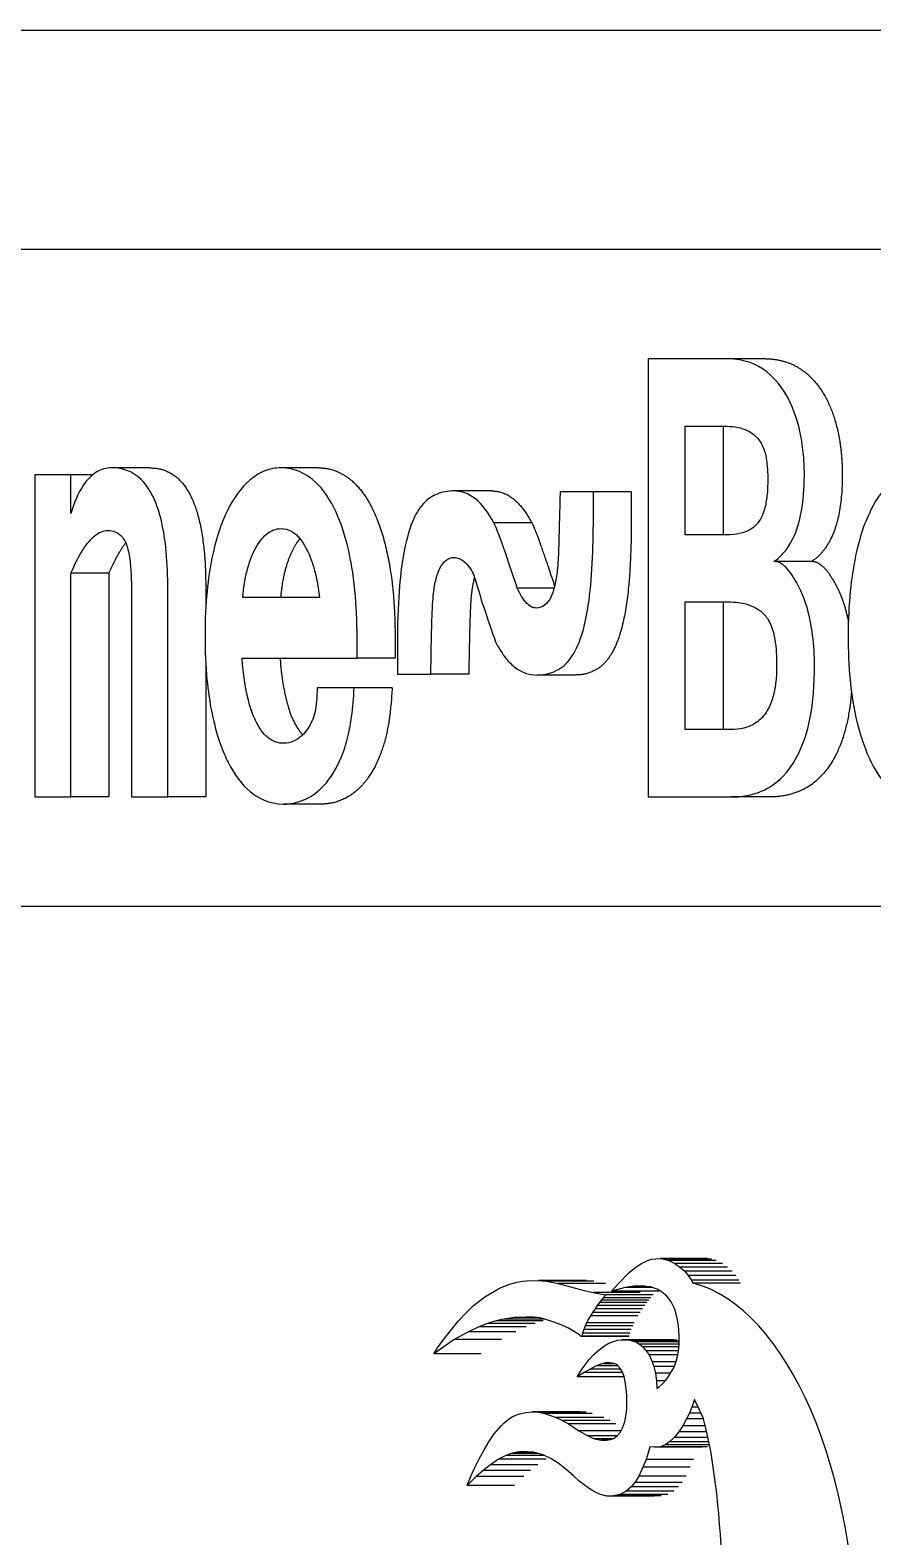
# Model space of a CAD drawing. Header units: inches. Extents: x 15 to 402, y 6 to 261.
# Drawn here: x 286.427 to 287.388, y 106.108 to 107.827 of the extents above; entities that cross this region are included whole.
import ezdxf

# ---------------------------------------------------------------- set-up
doc = ezdxf.new("R2010")
doc.units = ezdxf.units.IN
doc.header["$LTSCALE"] = 12
doc.header["$MEASUREMENT"] = 0
doc.layers.add('Dimension (ANSI)', color=7, linetype='Continuous', lineweight=25)
doc.layers.add('Visible (ANSI)', color=7, linetype='Continuous', lineweight=50)
doc.styles.add('MEMCOR Medium', font='arial.ttf')
doc.dimstyles.new('Default (ANSI)', dxfattribs={"dimscale": 12, "dimtxt": 0.15, "dimasz": 0.098425, "dimexe": 0.125, "dimexo": 0.0625, "dimgap": 0.031496, "dimtad": 0, "dimtih": 1, "dimtoh": 1, "dimdec": 4, "dimrnd": 1e-08, "dimzin": 3, "dimdsep": 46, "dimlunit": 5, "dimtxsty": 'MEMCOR Medium', "dimcen": 0.09, "dimdle": 0.393701, "dimclrd": 256, "dimclre": 256, "dimclrt": 256, "dimadec": 0, "dimazin": 1, "dimtfac": 0.8, "dimtofl": 0, "dimtmove": 0, "dimatfit": 3, "dimfxl": 1, "dimfrac": 1, "dimtolj": 1, "dimtzin": 4, "dimlwd": -1, "dimlwe": -1, "dimarcsym": 0})

# ---------------------------------------------------------------- blocks, each defined once
blk = doc.blocks.new('*D27')
at = {"layer": 'Defpoints', "color": 0, "transparency": 16777216}
for p in [(303.1786, 130.7691), (255.1653, 40.0141), (282.9742, 40.0141)]:
    blk.add_point(p, dxfattribs=at)
at = {"layer": 'Dimension (ANSI)', "transparency": 16777216}
for p, q in [((302.4286, 130.7691), (253.6653, 130.7691)), ((255.1653, 129.588), (255.1653, 91.5376)), ((255.1653, 41.1952), (255.1653, 79.2456)), ((282.2242, 40.0141), (253.6653, 40.0141))]:
    blk.add_line(p, q, dxfattribs=at)
for points in [[(254.9684, 129.588), (255.3621, 129.588), (255.1653, 130.7691)], [(254.9684, 41.1952), (255.3621, 41.1952), (255.1653, 40.0141)]]:
    blk.add_solid(points, dxfattribs=at)
at = {"layer": 'Dimension (ANSI)', "transparency": 16777216, "char_height": 1.8, "attachment_point": 5, "style": 'MEMCOR Medium'}
for s, insert in [('\\A1; \\fArial|b0|i0;\\H1.8000;90{\\H0.8x;\\S3#4;} in', (255.1653, 87.2406)), ('\\A1;[2305.2 mm]{\\P\\fArial|b0|i0;\\H1.8000;SHIPPING HEIGHT\\P\\fArial|b0|i0;\\H1.8000;REF.}', (255.1653, 81.0946))]:
    blk.add_mtext(s, dxfattribs=dict(at, insert=insert))

msp = doc.modelspace()

# ---------------------------------------------------------------- linework, layer by layer
at = {"layer": 'Visible (ANSI)', "linetype": 'Continuous', "lineweight": 18}
for p, q in [((284.105231, 107.826587), (290.011481, 107.826587)), ((285.464606, 107.576587), (288.652106, 107.576587)), ((287.132486, 107.451587), (287.132486, 106.951587)), ((287.22282, 107.451587), (287.132486, 107.451587)), ((287.266121, 107.451587), (287.22282, 107.451587)), ((287.174743, 107.374664), (287.219783, 107.374664)), ((287.174743, 107.250676), (287.174743, 107.374664)), ((287.218044, 107.374664), (287.218044, 107.250676)), ((286.47365, 107.318996), (286.432405, 107.318996)), ((286.432405, 107.318996), (286.432405, 106.951587)), ((286.47365, 107.274967), (286.47365, 107.318996)), ((286.498112, 107.318996), (286.47365, 107.318996)), ((286.56351, 107.327093), (286.520208, 107.327093)), ((286.756722, 107.327093), (286.71342, 107.327093)), ((286.953729, 107.300777), (286.910428, 107.300777)), ((287.069841, 107.299765), (287.031885, 107.299765)), ((287.113142, 107.299765), (287.069841, 107.299765)), ((287.069841, 107.269907), (287.069841, 107.299765)), ((287.113142, 107.299765), (287.113142, 107.269907)), ((286.999529, 107.26434), (286.956227, 107.26434)), ((287.222567, 107.250676), (287.174743, 107.250676)), ((287.319935, 107.220331), (287.276633, 107.220331)), ((286.47365, 106.951587), (286.47365, 107.207154)), ((286.516951, 107.207154), (286.47365, 107.207154)), ((286.516951, 107.207154), (286.516951, 106.951587)), ((286.542729, 107.185899), (286.542729, 106.951587)), ((286.584227, 106.951587), (286.584227, 107.188429)), ((286.627528, 107.188429), (286.627528, 107.167578)), ((287.025045, 107.189947), (286.983049, 107.189947)), ((286.757196, 107.17932), (286.669645, 107.17932)), ((287.174743, 107.174259), (287.22282, 107.174259)), ((287.174743, 107.02851), (287.174743, 107.174259)), ((287.218044, 107.174259), (287.218044, 107.02851)), ((286.800212, 107.109988), (286.800212, 107.134785)), ((286.843513, 107.134785), (286.843513, 107.109988)), ((286.846157, 107.122133), (286.846157, 107.091769)), ((286.627528, 107.102733), (286.627528, 106.951587)), ((286.669139, 107.109988), (286.800212, 107.109988)), ((286.843513, 107.109988), (286.800212, 107.109988)), ((286.846157, 107.091769), (286.884365, 107.091769)), ((286.927666, 107.091769), (286.884365, 107.091769)), ((287.048871, 107.090757), (287.005569, 107.090757)), ((286.796922, 107.076081), (286.754665, 107.076081)), ((286.840224, 107.076081), (286.796922, 107.076081)), ((287.227374, 107.02851), (287.174743, 107.02851)), ((286.432405, 106.951587), (286.47365, 106.951587)), ((286.516951, 106.951587), (286.47365, 106.951587)), ((286.542729, 106.951587), (286.584227, 106.951587)), ((286.627528, 106.951587), (286.584227, 106.951587)), ((286.759758, 106.94349), (286.716457, 106.94349)), ((287.132486, 106.951587), (287.227374, 106.951587)), ((287.270676, 106.951587), (287.227374, 106.951587)), ((288.652106, 106.826587), (285.99602, 106.826587)), ((287.131628, 106.422667), (287.13652, 106.424321)), ((287.13652, 106.424321), (287.140997, 106.424696)), ((287.140997, 106.424696), (287.146093, 106.424831)), ((287.20022, 106.424831), (287.146093, 106.424831)), ((287.146093, 106.424831), (287.150389, 106.424302)), ((287.204516, 106.424302), (287.150389, 106.424302)), ((287.150389, 106.424302), (287.156033, 106.422736)), ((287.098454, 106.39653), (287.110578, 106.408827)), ((287.110578, 106.408827), (287.118815, 106.415577)), ((287.118815, 106.415577), (287.124785, 106.419219)), ((287.124785, 106.419219), (287.131628, 106.422667)), ((287.21016, 106.422736), (287.156033, 106.422736)), ((287.156033, 106.422736), (287.163001, 106.419254)), ((287.217128, 106.419254), (287.163001, 106.419254)), ((287.163001, 106.419254), (287.168662, 106.415223)), ((287.222788, 106.415223), (287.168662, 106.415223)), ((287.168662, 106.415223), (287.174165, 106.410544)), ((287.228292, 106.410544), (287.174165, 106.410544)), ((287.174165, 106.410544), (287.178168, 106.405611)), ((286.955004, 106.386709), (286.962748, 106.391017)), ((286.962748, 106.391017), (286.973278, 106.395398)), ((286.973278, 106.395398), (286.982354, 106.397983)), ((286.982354, 106.397983), (286.989093, 106.39904)), ((286.989093, 106.39904), (286.993256, 106.399327)), ((286.993256, 106.399327), (287.007407, 106.399702)), ((287.061534, 106.399702), (287.007407, 106.399702)), ((287.007407, 106.399702), (287.016353, 106.399145)), ((287.07048, 106.399145), (287.016353, 106.399145)), ((287.016353, 106.399145), (287.029747, 106.396576)), ((287.083874, 106.396576), (287.029747, 106.396576)), ((287.029747, 106.396576), (287.043776, 106.392771)), ((287.043776, 106.392771), (287.055291, 106.389735)), ((287.055291, 106.389735), (287.069108, 106.386343)), ((287.090667, 106.387614), (287.098454, 106.39653)), ((287.106011, 106.391971), (287.090667, 106.387614)), ((287.115941, 106.393293), (287.106011, 106.391971)), ((287.136587, 106.391971), (287.106011, 106.391971)), ((287.126408, 106.39357), (287.115941, 106.393293)), ((287.128589, 106.393293), (287.115941, 106.393293)), ((287.135029, 106.392475), (287.126408, 106.39357)), ((287.142599, 106.390027), (287.135029, 106.392475)), ((287.147255, 106.387238), (287.142599, 106.390027)), ((287.232295, 106.405611), (287.178168, 106.405611)), ((287.178168, 106.405611), (287.181852, 106.400242)), ((287.235979, 106.400242), (287.181852, 106.400242)), ((287.181852, 106.400242), (287.18342, 106.396981)), ((287.237546, 106.396981), (287.18342, 106.396981)), ((286.93267, 106.37088), (286.945948, 106.381195)), ((286.945948, 106.381195), (286.955004, 106.386709)), ((287.123235, 106.386343), (287.069108, 106.386343)), ((287.069108, 106.386343), (287.083987, 106.383408)), ((287.07673, 106.374643), (287.074305, 106.371397)), ((287.078873, 106.377314), (287.07673, 106.374643)), ((287.130856, 106.374643), (287.07673, 106.374643)), ((287.081188, 106.379989), (287.078873, 106.377314)), ((287.133, 106.377314), (287.078873, 106.377314)), ((287.083987, 106.383408), (287.081188, 106.379989)), ((287.135314, 106.379989), (287.081188, 106.379989)), ((287.138113, 106.383408), (287.083987, 106.383408)), ((287.144793, 106.387614), (287.090667, 106.387614)), ((287.153519, 106.381844), (287.147255, 106.387238)), ((287.158464, 106.37562), (287.153519, 106.381844)), ((287.162629, 106.366992), (287.158464, 106.37562)), ((286.915872, 106.353965), (286.925339, 106.363886)), ((286.925339, 106.363886), (286.93267, 106.37088)), ((286.967604, 106.355845), (286.958491, 106.353757)), ((286.979896, 106.357586), (286.967604, 106.355845)), ((287.014497, 106.355845), (286.967604, 106.355845)), ((286.992022, 106.358138), (286.979896, 106.357586)), ((287.006023, 106.357586), (286.979896, 106.357586)), ((287.00138, 106.358155), (286.992022, 106.358138)), ((287.001518, 106.358138), (286.992022, 106.358138)), ((287.009126, 106.357206), (287.00138, 106.358155)), ((287.015722, 106.355534), (287.009126, 106.357206)), ((287.022323, 106.35317), (287.015722, 106.355534)), ((287.064286, 106.355562), (287.06215, 106.351641)), ((287.066534, 106.359599), (287.064286, 106.355562)), ((287.068954, 106.363527), (287.066534, 106.359599)), ((287.120661, 106.359599), (287.066534, 106.359599)), ((287.071713, 106.367692), (287.068954, 106.363527)), ((287.123081, 106.363527), (287.068954, 106.363527)), ((287.074305, 106.371397), (287.071713, 106.367692)), ((287.12584, 106.367692), (287.071713, 106.367692)), ((287.128432, 106.371397), (287.074305, 106.371397)), ((287.165204, 106.358322), (287.162629, 106.366992)), ((287.16658, 106.35068), (287.165204, 106.358322)), ((286.898128, 106.331518), (286.906708, 106.342588)), ((286.906708, 106.342588), (286.915872, 106.353965)), ((286.927265, 106.341388), (286.911036, 106.332417)), ((286.939127, 106.347011), (286.927265, 106.341388)), ((286.981392, 106.341388), (286.927265, 106.341388)), ((286.949152, 106.35097), (286.939127, 106.347011)), ((286.993254, 106.347011), (286.939127, 106.347011)), ((286.958491, 106.353757), (286.949152, 106.35097)), ((287.003279, 106.35097), (286.949152, 106.35097)), ((287.012618, 106.353757), (286.958491, 106.353757)), ((287.03124, 106.349943), (287.022323, 106.35317)), ((287.040659, 106.346009), (287.03124, 106.349943)), ((287.048431, 106.341136), (287.040659, 106.346009)), ((287.053998, 106.337821), (287.048431, 106.341136)), ((287.057338, 106.339694), (287.056518, 106.336153)), ((287.058846, 106.343939), (287.057338, 106.339694)), ((287.111465, 106.339694), (287.057338, 106.339694)), ((287.060638, 106.348192), (287.058846, 106.343939)), ((287.112972, 106.343939), (287.058846, 106.343939)), ((287.06215, 106.351641), (287.060638, 106.348192)), ((287.114764, 106.348192), (287.060638, 106.348192)), ((287.116277, 106.351641), (287.06215, 106.351641)), ((287.167553, 106.343821), (287.16658, 106.35068)), ((287.16777, 106.335683), (287.167553, 106.343821)), ((286.911036, 106.332417), (286.88767, 106.316296)), ((286.88767, 106.316296), (286.892024, 106.323152)), ((286.892024, 106.323152), (286.898128, 106.331518)), ((286.965162, 106.332417), (286.911036, 106.332417)), ((287.056035, 106.33614), (287.053998, 106.337821)), ((287.056518, 106.336153), (287.056035, 106.33614)), ((287.110162, 106.33614), (287.056035, 106.33614)), ((287.110644, 106.336153), (287.056518, 106.336153)), ((287.076376, 106.320741), (287.082635, 106.325425)), ((287.082635, 106.325425), (287.087632, 106.328523)), ((287.087632, 106.328523), (287.092778, 106.330353)), ((287.092778, 106.330353), (287.097529, 106.331605)), ((287.097529, 106.331605), (287.102471, 106.332301)), ((287.156598, 106.332301), (287.102471, 106.332301)), ((287.102471, 106.332301), (287.107135, 106.332283)), ((287.161262, 106.332283), (287.107135, 106.332283)), ((287.107135, 106.332283), (287.110954, 106.33182)), ((287.165081, 106.33182), (287.110954, 106.33182)), ((287.110954, 106.33182), (287.115272, 106.330804)), ((287.167704, 106.330804), (287.115272, 106.330804)), ((287.115272, 106.330804), (287.118459, 106.329759)), ((287.16769, 106.329759), (287.118459, 106.329759)), ((287.118459, 106.329759), (287.122505, 106.327042)), ((287.167654, 106.327042), (287.122505, 106.327042)), ((287.122505, 106.327042), (287.1262, 106.324034)), ((287.167449, 106.324034), (287.1262, 106.324034)), ((287.1262, 106.324034), (287.130185, 106.319762)), ((287.167042, 106.319128), (287.167645, 106.32639)), ((287.167645, 106.32639), (287.16777, 106.335683)), ((286.941797, 106.316296), (286.88767, 106.316296)), ((287.057064, 106.298896), (287.060494, 106.303788)), ((287.060494, 106.303788), (287.065191, 106.30956)), ((287.065191, 106.30956), (287.070897, 106.315795)), ((287.070897, 106.315795), (287.076376, 106.320741)), ((287.079664, 106.304781), (287.072928, 106.30242)), ((287.08452, 106.3061), (287.079664, 106.304781)), ((287.094287, 106.304781), (287.079664, 106.304781)), ((287.08869, 106.306012), (287.08452, 106.3061)), ((287.093461, 106.305146), (287.08869, 106.306012)), ((287.096847, 106.303649), (287.093461, 106.305146)), ((287.167095, 106.319762), (287.130185, 106.319762)), ((287.130185, 106.319762), (287.133397, 106.314905)), ((287.166178, 106.314905), (287.133397, 106.314905)), ((287.133397, 106.314905), (287.13684, 106.30723)), ((287.164138, 106.30723), (287.13684, 106.30723)), ((287.13684, 106.30723), (287.138785, 106.301633)), ((287.161496, 106.300339), (287.16351, 106.305038)), ((287.16351, 106.305038), (287.165781, 106.312964)), ((287.165781, 106.312964), (287.167042, 106.319128)), ((287.051326, 106.289918), (287.057064, 106.298896)), ((287.051526, 106.289923), (287.051326, 106.289918)), ((287.105129, 106.289918), (287.051326, 106.289918)), ((287.059178, 106.294915), (287.051526, 106.289923)), ((287.105128, 106.289923), (287.051526, 106.289923)), ((287.066102, 106.298867), (287.059178, 106.294915)), ((287.103229, 106.294915), (287.059178, 106.294915)), ((287.072928, 106.30242), (287.066102, 106.298867)), ((287.101022, 106.298867), (287.066102, 106.298867)), ((287.098016, 106.30242), (287.072928, 106.30242)), ((287.100346, 106.299972), (287.096847, 106.303649)), ((287.102855, 106.295873), (287.100346, 106.299972)), ((287.105077, 106.290179), (287.102855, 106.295873)), ((287.106207, 106.284456), (287.105077, 106.290179)), ((287.16205, 106.301633), (287.138785, 106.301633)), ((287.138785, 106.301633), (287.140673, 106.294058)), ((287.157861, 106.294058), (287.140673, 106.294058)), ((287.140673, 106.294058), (287.141933, 106.285196)), ((287.152385, 106.285978), (287.155518, 106.290334)), ((287.155518, 106.290334), (287.15837, 106.294869)), ((287.15837, 106.294869), (287.161496, 106.300339)), ((287.107453, 106.276157), (287.106207, 106.284456)), ((287.107899, 106.268829), (287.107453, 106.276157)), ((287.15169, 106.285196), (287.141933, 106.285196)), ((287.141933, 106.285196), (287.142415, 106.276454)), ((287.142415, 106.276454), (287.145458, 106.27892)), ((287.145458, 106.27892), (287.14934, 106.282553)), ((287.14934, 106.282553), (287.152385, 106.285978)), ((287.107249, 106.246991), (287.107898, 106.253951)), ((287.107898, 106.253951), (287.108051, 106.260898)), ((287.108051, 106.260898), (287.107899, 106.268829)), ((287.182365, 106.255305), (287.179465, 106.248471)), ((287.185254, 106.263882), (287.182365, 106.255305)), ((287.189511, 106.255305), (287.182365, 106.255305)), ((287.190586, 106.25314), (287.185254, 106.263882)), ((287.195296, 106.243236), (287.190586, 106.25314)), ((286.96457, 106.233832), (286.968219, 106.237499)), ((286.968219, 106.237499), (286.972662, 106.241188)), ((286.972662, 106.241188), (286.977406, 106.244487)), ((286.977406, 106.244487), (286.984237, 106.247445)), ((286.984237, 106.247445), (286.992763, 106.249258)), ((286.992763, 106.249258), (287.000148, 106.250043)), ((287.054274, 106.250043), (287.000148, 106.250043)), ((287.000148, 106.250043), (287.007497, 106.249643)), ((287.061624, 106.249643), (287.007497, 106.249643)), ((287.007497, 106.249643), (287.014259, 106.248036)), ((287.068386, 106.248036), (287.014259, 106.248036)), ((287.014259, 106.248036), (287.020925, 106.245832)), ((287.020925, 106.245832), (287.027494, 106.243427)), ((287.08162, 106.243427), (287.027494, 106.243427)), ((287.027494, 106.243427), (287.034466, 106.240041)), ((287.088592, 106.240041), (287.034466, 106.240041)), ((287.034466, 106.240041), (287.041341, 106.236256)), ((287.095468, 106.236256), (287.041341, 106.236256)), ((287.041341, 106.236256), (287.047178, 106.232416)), ((287.103078, 106.231714), (287.105614, 106.238526)), ((287.105614, 106.238526), (287.107249, 106.246991)), ((287.176236, 106.241847), (287.171924, 106.234103)), ((287.179465, 106.248471), (287.176236, 106.241847)), ((287.195646, 106.241847), (287.176236, 106.241847)), ((287.192806, 106.248471), (287.179465, 106.248471)), ((287.198296, 106.23134), (287.195296, 106.243236)), ((286.950492, 106.215804), (286.956786, 106.224897)), ((286.956786, 106.224897), (286.96457, 106.233832)), ((287.047178, 106.232416), (287.05336, 106.228414)), ((287.101409, 106.228414), (287.05336, 106.228414)), ((287.05336, 106.228414), (287.063524, 106.222732)), ((287.097147, 106.222732), (287.063524, 106.222732)), ((287.063524, 106.222732), (287.070994, 106.219161)), ((287.091667, 106.219161), (287.070994, 106.219161)), ((287.070994, 106.219161), (287.078846, 106.217782)), ((287.08641, 106.217782), (287.078846, 106.217782)), ((287.078846, 106.217782), (287.085003, 106.217548)), ((287.085003, 106.217548), (287.089267, 106.218256)), ((287.089267, 106.218256), (287.093229, 106.219749)), ((287.093229, 106.219749), (287.097279, 106.222832)), ((287.097279, 106.222832), (287.100334, 106.226286)), ((287.100334, 106.226286), (287.103078, 106.231714)), ((287.161977, 106.220544), (287.156883, 106.215613)), ((287.167389, 106.227008), (287.161977, 106.220544)), ((287.200588, 106.220544), (287.161977, 106.220544)), ((287.171924, 106.234103), (287.167389, 106.227008)), ((287.199216, 106.227008), (287.167389, 106.227008)), ((287.197599, 106.234103), (287.171924, 106.234103)), ((287.201235, 106.217497), (287.198296, 106.23134)), ((286.939401, 106.196508), (286.945199, 106.206663)), ((286.945199, 106.206663), (286.950492, 106.215804)), ((286.976105, 106.202509), (286.969784, 106.200108)), ((286.98268, 106.203925), (286.976105, 106.202509)), ((287.007077, 106.202509), (286.976105, 106.202509)), ((286.988887, 106.204586), (286.98268, 106.203925)), ((287.001395, 106.203925), (286.98268, 106.203925)), ((286.994356, 106.204234), (286.988887, 106.204586)), ((287.000444, 106.204147), (286.994356, 106.204234)), ((287.006168, 106.202809), (287.000444, 106.204147)), ((287.013141, 106.200511), (287.006168, 106.202809)), ((287.132245, 106.203277), (287.129925, 106.195691)), ((287.134293, 106.21002), (287.132245, 106.203277)), ((287.139577, 106.209706), (287.134293, 106.21002)), ((287.14612, 106.210097), (287.139577, 106.209706)), ((287.193704, 106.209706), (287.139577, 106.209706)), ((287.151886, 106.212429), (287.14612, 106.210097)), ((287.200246, 106.210097), (287.14612, 106.210097)), ((287.156883, 106.215613), (287.151886, 106.212429)), ((287.202244, 106.212429), (287.151886, 106.212429)), ((287.20161, 106.215613), (287.156883, 106.215613)), ((287.204183, 106.202691), (287.201235, 106.217497)), ((287.206367, 106.189576), (287.204183, 106.202691)), ((286.930457, 106.177207), (286.934927, 106.18717)), ((286.934927, 106.18717), (286.939401, 106.196508)), ((286.952396, 106.189689), (286.943941, 106.183097)), ((286.961737, 106.195923), (286.952396, 106.189689)), ((287.006523, 106.189689), (286.952396, 106.189689)), ((286.969784, 106.200108), (286.961737, 106.195923)), ((287.015863, 106.195923), (286.961737, 106.195923)), ((287.013996, 106.200108), (286.969784, 106.200108)), ((287.021117, 106.19675), (287.013141, 106.200511)), ((287.029726, 106.191269), (287.021117, 106.19675)), ((287.0386, 106.184448), (287.029726, 106.191269)), ((287.046997, 106.177123), (287.0386, 106.184448)), ((287.126358, 106.186678), (287.121764, 106.176748)), ((287.129925, 106.195691), (287.126358, 106.186678)), ((287.180484, 106.186678), (287.126358, 106.186678)), ((287.184051, 106.195691), (287.129925, 106.195691)), ((287.208895, 106.170573), (287.206367, 106.189576)), ((286.925682, 106.165985), (286.930457, 106.177207)), ((286.936196, 106.17617), (286.925682, 106.165985)), ((286.943941, 106.183097), (286.936196, 106.17617)), ((286.990323, 106.17617), (286.936196, 106.17617)), ((286.998068, 106.183097), (286.943941, 106.183097)), ((287.053797, 106.170948), (287.046997, 106.177123)), ((287.065183, 106.162512), (287.053797, 106.170948)), ((287.11721, 106.169382), (287.113059, 106.164255)), ((287.121764, 106.176748), (287.11721, 106.169382)), ((287.171337, 106.169382), (287.11721, 106.169382)), ((287.175891, 106.176748), (287.121764, 106.176748)), ((287.210634, 106.156848), (287.208895, 106.170573)), ((286.979809, 106.165985), (286.925682, 106.165985)), ((287.071172, 106.158698), (287.065183, 106.162512)), ((287.078149, 106.155706), (287.071172, 106.158698)), ((287.085317, 106.15391), (287.078149, 106.155706)), ((287.092901, 106.154246), (287.085317, 106.15391)), ((287.139444, 106.15391), (287.085317, 106.15391)), ((287.100562, 106.155842), (287.092901, 106.154246)), ((287.147028, 106.154246), (287.092901, 106.154246)), ((287.107373, 106.159367), (287.100562, 106.155842)), ((287.154689, 106.155842), (287.100562, 106.155842)), ((287.113059, 106.164255), (287.107373, 106.159367)), ((287.1615, 106.159367), (287.107373, 106.159367)), ((287.167186, 106.164255), (287.113059, 106.164255)), ((287.212068, 106.143862), (287.210634, 106.156848)), ((287.212961, 106.133937), (287.212068, 106.143862)), ((287.21394, 106.121838), (287.212961, 106.133937)), ((287.214765, 106.11057), (287.21394, 106.121838)), ((287.215608, 106.096521), (287.214765, 106.11057))]:
    msp.add_line(p, q, dxfattribs=at)
msp.add_ellipse((287.155543, 105.971196), major_axis=(0, 0.42942), ratio=0.5, start_param=3.2341876, end_param=6.15298238, dxfattribs=at)
for points, degree, knots in [([(287.310623, 107.318996), (287.310623, 107.327669), (287.310229, 107.336292), (287.308531, 107.352971), (287.307279, 107.360884), (287.303186, 107.379308), (287.299112, 107.39334), (287.285766, 107.418557), (287.277715, 107.428859), (287.257055, 107.444825), (287.242538, 107.451587), (287.22282, 107.451587)], 3, [-1.37022204, -1.37022204, -1.37022204, -1.37022204, -1.13367687, -1.13367687, -0.90603204, -0.90603204, -0.58386018, -0.58386018, -0.30050429, -0.30050429, 0, 0, 0, 0]), ([(287.219783, 107.374664), (287.227344, 107.374664), (287.235838, 107.373799), (287.246942, 107.369228), (287.251952, 107.366614), (287.259543, 107.358448), (287.261696, 107.35464), (287.265344, 107.3464), (287.266461, 107.341646), (287.268458, 107.32986), (287.268872, 107.32141), (287.268872, 107.313429)], 3, [-0.217883978, -0.217883978, -0.217883978, -0.217883978, -0.151492323, -0.151492323, -0.118749394, -0.118749394, -0.094641913, -0.094641913, -0.060812242, -0.060812242, 0, 0, 0, 0]), ([(286.520208, 107.327093), (286.514192, 107.327093), (286.508196, 107.325632), (286.49709, 107.31881), (286.492158, 107.313857), (286.481922, 107.298429), (286.477327, 107.287385), (286.47365, 107.274967)], 3, [-0.286997863, -0.286997863, -0.286997863, -0.286997863, -0.195305384, -0.195305384, -0.109970073, -0.109970073, 0, 0, 0, 0]), ([(286.584227, 107.188429), (286.584227, 107.20275), (286.583715, 107.217363), (286.581253, 107.243497), (286.579498, 107.255403), (286.574172, 107.277906), (286.570617, 107.288166), (286.56117, 107.306091), (286.555497, 107.312889), (286.540077, 107.324662), (286.529995, 107.327093), (286.520208, 107.327093)], 3, [-0.549838036, -0.549838036, -0.549838036, -0.549838036, -0.440760651, -0.440760651, -0.347374274, -0.347374274, -0.251258835, -0.251258835, -0.149149172, -0.149149172, 0, 0, 0, 0]), ([(286.71342, 107.327093), (286.707168, 107.327093), (286.70095, 107.325981), (286.688153, 107.320911), (286.682517, 107.317109), (286.668113, 107.304709), (286.659608, 107.293396), (286.646402, 107.266726), (286.639746, 107.249481), (286.630163, 107.202257), (286.626629, 107.173925), (286.626629, 107.135291)], 3, [-1.49193162, -1.49193162, -1.49193162, -1.49193162, -1.29030138, -1.29030138, -1.0712515, -1.0712515, -0.64119148, -0.64119148, -0.29439022, -0.29439022, 0, 0, 0, 0]), ([(286.800212, 107.134785), (286.800212, 107.152261), (286.799494, 107.169791), (286.79579, 107.207339), (286.792908, 107.222227), (286.785733, 107.253978), (286.779722, 107.26967), (286.766918, 107.295308), (286.758682, 107.306056), (286.741304, 107.320346), (286.72964, 107.327093), (286.71342, 107.327093)], 3, [-0.953742878, -0.953742878, -0.953742878, -0.953742878, -0.864238922, -0.864238922, -0.757751945, -0.757751945, -0.52950742, -0.52950742, -0.247180323, -0.247180323, 0, 0, 0, 0]), ([(287.275957, 107.220312), (287.280145, 107.223185), (287.284221, 107.226801), (287.291482, 107.235522), (287.294678, 107.240427), (287.301562, 107.254457), (287.304629, 107.264009), (287.30957, 107.288763), (287.310623, 107.303922), (287.310623, 107.318996)], 3, [-0.332004447, -0.332004447, -0.332004447, -0.332004447, -0.264558277, -0.264558277, -0.202993513, -0.202993513, -0.114860808, -0.114860808, 0, 0, 0, 0]), ([(287.447408, 107.327093), (287.441156, 107.327093), (287.434938, 107.325981), (287.422141, 107.320911), (287.416505, 107.317109), (287.402101, 107.304709), (287.393596, 107.293396), (287.38039, 107.266726), (287.373734, 107.249481), (287.364151, 107.202257), (287.360617, 107.173925), (287.360617, 107.135291)], 3, [-1.49193162, -1.49193162, -1.49193162, -1.49193162, -1.29030138, -1.29030138, -1.0712515, -1.0712515, -0.64119148, -0.64119148, -0.29439022, -0.29439022, 0, 0, 0, 0]), ([(286.910428, 107.300777), (286.904112, 107.300777), (286.897698, 107.299776), (286.886439, 107.29514), (286.881023, 107.291923), (286.870919, 107.280984), (286.866622, 107.273728), (286.859547, 107.256177), (286.855458, 107.242909), (286.849417, 107.205347), (286.846157, 107.175402), (286.846157, 107.122133)], 3, [-2.38343253, -2.38343253, -2.38343253, -2.38343253, -1.8060438, -1.8060438, -1.33277788, -1.33277788, -0.86133468, -0.86133468, -0.40590851, -0.40590851, 0, 0, 0, 0]), ([(286.956227, 107.26434), (286.95011, 107.276086), (286.943169, 107.285398), (286.927336, 107.297995), (286.918986, 107.300777), (286.910428, 107.300777)], 3, [-0.259669604, -0.259669604, -0.259669604, -0.259669604, -0.130428825, -0.130428825, 0, 0, 0, 0]), ([(287.268872, 107.313429), (287.268872, 107.307336), (287.268615, 107.301148), (287.267381, 107.290005), (287.266499, 107.284974), (287.263778, 107.275179), (287.261919, 107.27076), (287.25769, 107.264059), (287.254627, 107.260225), (287.241655, 107.252193), (287.231986, 107.250676), (287.222567, 107.250676)], 3, [-0.570946972, -0.570946972, -0.570946972, -0.570946972, -0.453612383, -0.453612383, -0.351244571, -0.351244571, -0.237936486, -0.237936486, -0.143553355, -0.143553355, 0, 0, 0, 0]), ([(287.031885, 107.299765), (287.030719, 107.251371), (287.030245, 107.236865), (287.029705, 107.222648), (287.029177, 107.213668), (287.028343, 107.20766)], 3, [-0.0733444233, -0.0733444233, -0.0733444233, -0.0733444233, -0.047519074, -0.047519074, 0, 0, 0, 0]), ([(287.005569, 107.090757), (287.01193, 107.090757), (287.018402, 107.091772), (287.032736, 107.097785), (287.037798, 107.102788), (287.045379, 107.111129), (287.049805, 107.11873), (287.058433, 107.140426), (287.061788, 107.15513), (287.068545, 107.199508), (287.069841, 107.235019), (287.069841, 107.269907)], 3, [-0.589636819, -0.589636819, -0.589636819, -0.589636819, -0.553532833, -0.553532833, -0.506526146, -0.506526146, -0.40328783, -0.40328783, -0.265842047, -0.265842047, 0, 0, 0, 0]), ([(286.47365, 107.207154), (286.477841, 107.21685), (286.482507, 107.226191), (286.491837, 107.240616), (286.496497, 107.246324), (286.506058, 107.25377), (286.510775, 107.255737), (286.515654, 107.255737)], 3, [-0.254147783, -0.254147783, -0.254147783, -0.254147783, -0.156374809, -0.156374809, -0.074354364, -0.074354364, 0, 0, 0, 0]), ([(286.515654, 107.255737), (286.518746, 107.255737), (286.521931, 107.255231), (286.527537, 107.252664), (286.530058, 107.250808), (286.534474, 107.245245), (286.53593, 107.242193), (286.53869, 107.234846), (286.53986, 107.229075), (286.542219, 107.212337), (286.542729, 107.199008), (286.542729, 107.185899)], 3, [-0.243715019, -0.243715019, -0.243715019, -0.243715019, -0.209104446, -0.209104446, -0.179401679, -0.179401679, -0.150757457, -0.150757457, -0.099891353, -0.099891353, 0, 0, 0, 0]), ([(286.669645, 107.17932), (286.670564, 107.189886), (286.672148, 107.200107), (286.676923, 107.218779), (286.679937, 107.226891), (286.687662, 107.241765), (286.692001, 107.24747), (286.702046, 107.255816), (286.707656, 107.257761), (286.71342, 107.257761)], 3, [-0.311667492, -0.311667492, -0.311667492, -0.311667492, -0.237050543, -0.237050543, -0.16576507, -0.16576507, -0.087852602, -0.087852602, 0, 0, 0, 0]), ([(286.71342, 107.257761), (286.717524, 107.257761), (286.721591, 107.256782), (286.729314, 107.252406), (286.732843, 107.249195), (286.742215, 107.236912), (286.746428, 107.226515), (286.753028, 107.207195), (286.755694, 107.193694), (286.757196, 107.17932)], 3, [-0.251457438, -0.251457438, -0.251457438, -0.251457438, -0.21404187, -0.21404187, -0.178283825, -0.178283825, -0.111899249, -0.111899249, 0, 0, 0, 0]), ([(286.983049, 107.189947), (286.981395, 107.194945), (286.963277, 107.249642), (286.95718, 107.262824), (286.956798, 107.263583), (286.95641, 107.264148), (286.956315, 107.26427), (286.956227, 107.26434)], 3, [-0.0812338479, -0.0812338479, -0.0812338479, -0.0812338479, -0.0063211266, -0.0063211266, -0.0014322504, -0.0014322504, 0, 0, 0, 0]), ([(286.999529, 107.26434), (287.000794, 107.263328), (287.013756, 107.227932), (287.025617, 107.19216)], 2, [0, 0, 0, 1, 1.97022096, 1.97022096, 1.97022096]), ([(286.73498, 107.246338), (286.731313, 107.241995), (286.715983, 107.214239), (286.712946, 107.17932)], 2, [0.72451067, 0.72451067, 0.72451067, 1, 2, 2, 2]), ([(286.887401, 107.183874), (286.888104, 107.189561), (286.889069, 107.195225), (286.891567, 107.204959), (286.893009, 107.209152), (286.896708, 107.21653), (286.898901, 107.219436), (286.904417, 107.223905), (286.907668, 107.224866), (286.910934, 107.224866)], 3, [-0.174010342, -0.174010342, -0.174010342, -0.174010342, -0.129365784, -0.129365784, -0.090658973, -0.090658973, -0.049771795, -0.049771795, 0, 0, 0, 0]), ([(286.910934, 107.224866), (286.912905, 107.224866), (286.914856, 107.22447), (286.918733, 107.222851), (286.92062, 107.221636), (286.926438, 107.216612), (286.930014, 107.211543), (286.933201, 107.205635)], 3, [-0.126574619, -0.126574619, -0.126574619, -0.126574619, -0.096544816, -0.096544816, -0.066224916, -0.066224916, 0, 0, 0, 0]), ([(287.322263, 107.101384), (287.322263, 107.113156), (287.32153, 107.124745), (287.318608, 107.147842), (287.316493, 107.158478), (287.309785, 107.180553), (287.304451, 107.193223), (287.29129, 107.21246), (287.28745, 107.215742), (287.282123, 107.219399), (287.279074, 107.220495), (287.275957, 107.220312)], 3, [-0.236404936, -0.236404936, -0.236404936, -0.236404936, -0.1893821, -0.1893821, -0.141231453, -0.141231453, -0.08584592, -0.08584592, -0.047520192, -0.047520192, 0, 0, 0, 0]), ([(287.319935, 107.220331), (287.328229, 107.220331), (287.346587, 107.19602), (287.357922, 107.166681), (287.360849, 107.152013)], 2, [0.03921569, 0.03921569, 0.03921569, 1, 2, 2.75679618, 2.75679618, 2.75679618]), ([(286.933201, 107.205635), (286.936972, 107.192609), (286.940923, 107.179787), (286.949276, 107.154138), (286.953691, 107.141315), (286.958252, 107.128712)], 3, [-0.23324276, -0.23324276, -0.23324276, -0.23324276, -0.118545851, -0.118545851, 0, 0, 0, 0]), ([(287.028343, 107.20766), (287.02766, 107.202063), (287.026719, 107.196469), (287.024286, 107.186919), (287.022883, 107.182816), (287.019229, 107.175569), (287.016993, 107.172667), (287.011443, 107.168161), (287.008137, 107.167174), (287.00481, 107.167174)], 3, [-0.172747525, -0.172747525, -0.172747525, -0.172747525, -0.128926767, -0.128926767, -0.091254657, -0.091254657, -0.050695576, -0.050695576, 0, 0, 0, 0]), ([(286.884365, 107.091769), (286.884622, 107.110639), (286.88503, 107.134346), (286.8861, 107.165848), (286.886656, 107.17735), (286.887401, 107.183874)], 3, [-0.129093531, -0.129093531, -0.129093531, -0.129093531, -0.050994454, -0.050994454, 0, 0, 0, 0]), ([(287.00481, 107.167174), (287.002873, 107.167174), (287.000964, 107.167647), (286.997157, 107.169572), (286.995313, 107.171023), (286.989545, 107.177059), (286.98605, 107.183195), (286.983049, 107.189947)], 3, [-0.128632551, -0.128632551, -0.128632551, -0.128632551, -0.099126524, -0.099126524, -0.068837122, -0.068837122, 0, 0, 0, 0]), ([(287.22282, 107.174259), (287.231687, 107.174259), (287.241985, 107.173272), (287.253342, 107.168338), (287.25958, 107.165491), (287.266928, 107.157487), (287.269821, 107.153832), (287.274892, 107.142007), (287.276162, 107.136092), (287.278486, 107.121813), (287.278994, 107.111332), (287.278994, 107.101384)], 3, [-0.627216897, -0.627216897, -0.627216897, -0.627216897, -0.26355814, -0.26355814, -0.153530989, -0.153530989, -0.114232774, -0.114232774, -0.075797609, -0.075797609, 0, 0, 0, 0]), ([(286.626629, 107.135291), (286.626629, 107.118528), (286.627284, 107.101637), (286.629923, 107.074294), (286.631808, 107.059177), (286.641106, 107.01743), (286.647816, 107.00148), (286.660275, 106.976601), (286.668856, 106.965404), (286.686784, 106.950724), (286.699054, 106.94349), (286.716457, 106.94349)], 3, [-1.15207317, -1.15207317, -1.15207317, -1.15207317, -0.93289171, -0.93289171, -0.78803686, -0.78803686, -0.5752915, -0.5752915, -0.26521632, -0.26521632, 0, 0, 0, 0]), ([(286.958252, 107.128712), (286.961304, 107.122524), (286.964623, 107.116954), (286.97176, 107.107366), (286.975497, 107.103411), (286.987776, 107.093562), (286.996593, 107.090757), (287.005569, 107.090757)], 3, [-0.267811712, -0.267811712, -0.267811712, -0.267811712, -0.201580456, -0.201580456, -0.136795366, -0.136795366, 0, 0, 0, 0]), ([(287.360617, 107.135291), (287.360617, 107.118528), (287.361272, 107.101637), (287.363911, 107.074294), (287.365795, 107.059177), (287.375094, 107.01743), (287.381804, 107.00148), (287.394263, 106.976601), (287.402844, 106.965404), (287.420772, 106.950724), (287.433042, 106.94349), (287.450445, 106.94349)], 3, [-1.15207317, -1.15207317, -1.15207317, -1.15207317, -0.93289171, -0.93289171, -0.78803686, -0.78803686, -0.5752915, -0.5752915, -0.26521632, -0.26521632, 0, 0, 0, 0]), ([(286.716457, 107.012822), (286.710447, 107.012822), (286.704491, 107.014581), (286.695221, 107.021785), (286.69035, 107.026714), (286.682458, 107.041912), (286.678354, 107.051193), (286.673196, 107.075088), (286.669924, 107.091666), (286.669139, 107.109988)], 3, [-1.96156648, -1.96156648, -1.96156648, -1.96156648, -1.05825772, -1.05825772, -0.46701751, -0.46701751, -0.14011971, -0.14011971, 0, 0, 0, 0]), ([(286.71244, 107.109988), (286.713199, 107.092275), (286.721297, 107.051283), (286.73244, 107.028551), (286.738211, 107.022538)], 2, [0, 0, 0, 1, 2, 2.7615593, 2.7615593, 2.7615593]), ([(287.227374, 106.951587), (287.23764, 106.951587), (287.248132, 106.95302), (287.266829, 106.959935), (287.275348, 106.964859), (287.29316, 106.981495), (287.299609, 106.992162), (287.309571, 107.012379), (287.313907, 107.025735), (287.320789, 107.059999), (287.322263, 107.080709), (287.322263, 107.101384)], 3, [-0.534957751, -0.534957751, -0.534957751, -0.534957751, -0.44787355, -0.44787355, -0.373731161, -0.373731161, -0.28123866, -0.28123866, -0.157548974, -0.157548974, 0, 0, 0, 0]), ([(287.278994, 107.101384), (287.278994, 107.09535), (287.278728, 107.089291), (287.277513, 107.078023), (287.276632, 107.072839), (287.273641, 107.061093), (287.271283, 107.055207), (287.264543, 107.043766), (287.260008, 107.039248), (287.246565, 107.030229), (287.236529, 107.02851), (287.227374, 107.02851)], 3, [-0.361217471, -0.361217471, -0.361217471, -0.361217471, -0.315406386, -0.315406386, -0.273717942, -0.273717942, -0.215356644, -0.215356644, -0.139521638, -0.139521638, 0, 0, 0, 0]), ([(286.716457, 106.94349), (286.723819, 106.94349), (286.731141, 106.944828), (286.744018, 106.950073), (286.750971, 106.953885), (286.763831, 106.965762), (286.771307, 106.974147), (286.783804, 106.999498), (286.787098, 107.01031), (286.793045, 107.0318), (286.795619, 107.052914), (286.796922, 107.076081)], 3, [-0.510586724, -0.510586724, -0.510586724, -0.510586724, -0.395857325, -0.395857325, -0.305816844, -0.305816844, -0.233792858, -0.233792858, -0.177640706, -0.177640706, 0, 0, 0, 0]), ([(286.754665, 107.076081), (286.754419, 107.065241), (286.753682, 107.055815), (286.75203, 107.047948), (286.750793, 107.042178), (286.744281, 107.029212), (286.740304, 107.024101), (286.731333, 107.016627), (286.724652, 107.012822), (286.716457, 107.012822)], 3, [-1.35675121, -1.35675121, -1.35675121, -1.35675121, -0.38738366, -0.38738366, -0.25082013, -0.25082013, -0.12489258, -0.12489258, 0, 0, 0, 0]), ([(287.364421, 107.07146), (287.360281, 107.020188), (287.316728, 106.951587), (287.270676, 106.951587)], 2, [0.21636682, 0.21636682, 0.21636682, 1, 2, 2, 2])]:
    msp.add_open_spline(points, degree=degree, knots=knots, dxfattribs=at)
for points in [[(287.266121, 107.451587), (287.285605, 107.451587), (287.317741, 107.433874), (287.34102, 107.399461), (287.353925, 107.34936), (287.353925, 107.318996)], [(286.56351, 107.327093), (286.627528, 107.327093), (286.627528, 107.188429)], [(286.756722, 107.327093), (286.776205, 107.327093), (286.808594, 107.300777), (286.831367, 107.25017), (286.843513, 107.178814), (286.843513, 107.134785)], [(287.353925, 107.318996), (287.353925, 107.244128), (287.319288, 107.220331)], [(286.953729, 107.300777), (286.980551, 107.300777), (286.999529, 107.26434)], [(287.113142, 107.269907), (287.113142, 107.22183), (287.106057, 107.15351), (287.090369, 107.109988), (287.065824, 107.090757), (287.048871, 107.090757)], [(286.53616, 107.241428), (286.526555, 107.229371), (286.516951, 107.207154)], [(286.93419, 107.202238), (286.932003, 107.19441), (286.930703, 107.183874)], [(286.930703, 107.183874), (286.928678, 107.166162), (286.927666, 107.091769)], [(286.840224, 107.076081), (286.837946, 107.035595), (286.824029, 106.989542), (286.802774, 106.959178), (286.775193, 106.94349), (286.759758, 106.94349)]]:
    msp.add_open_spline(points, degree=2, dxfattribs=at)

# ---------------------------------------------------------------- dimensions: what is measured, and where the dimension line sits
at = {"layer": 'Dimension (ANSI)'}
dim = msp.add_linear_dim(base=(255.165265, 40.014122), p1=(303.178631, 130.769122), p2=(282.97425, 40.014122), angle=90, text=' \\fArial|b0|i0;\\H1.8000;<> in\\X[2305.2 mm]{\\P\\fArial|b0|i0;\\H1.8000;SHIPPING HEIGHT\\P\\fArial|b0|i0;\\H1.8000;REF.}', dimstyle='Default (ANSI)', override={"dimgap": 0.031496, "dimdec": 4, "dimpost": '', "dimtol": 0, "dimlim": 0, "dimtp": 0, "dimtm": 0, "dimtdec": 2, "dimatfit": 1}, dxfattribs=at)
dim.commit()
dim.dimension.update_dxf_attribs({"geometry": '*D27', "text_midpoint": (255.165265, 85.391622), "dimtype": 160})

doc.saveas('drawing.dxf')
